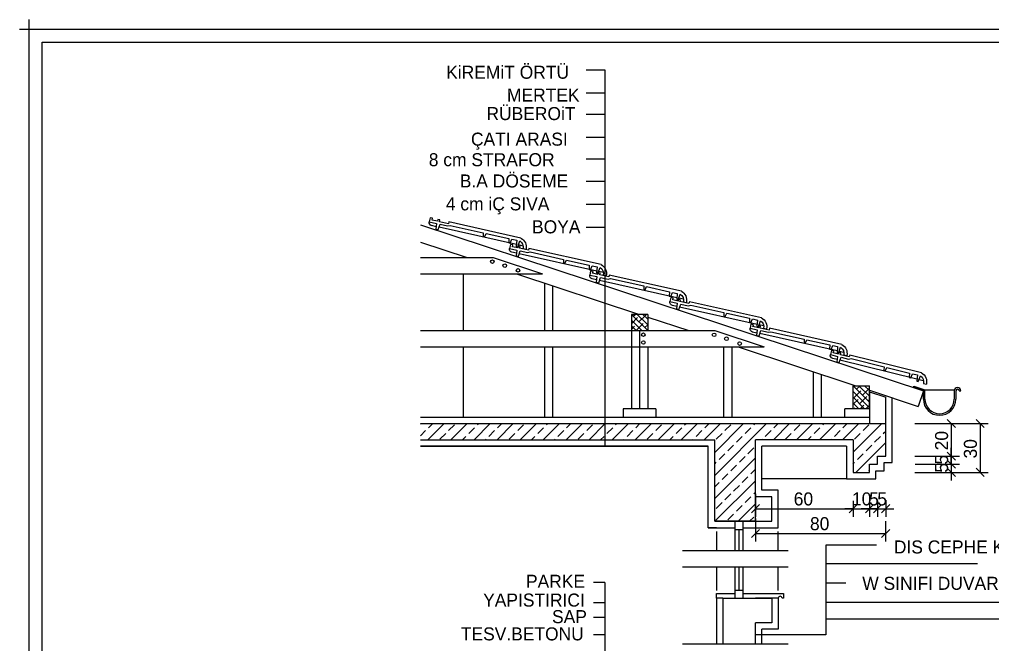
# Model space of a CAD drawing. Extents: x 3907.4 to 3911.57, y -3054.42 to -3053.7.
# Drawn here: x 3911.0988 to 3911.3976, y -3053.8883 to -3053.6965 of the extents above; entities that cross this region are included whole.
import ezdxf

# ---------------------------------------------------------------- set-up
doc = ezdxf.new("R2010")
doc.units = 0
doc.header["$LTSCALE"] = 2
doc.header["$MEASUREMENT"] = 0
doc.linetypes.add('ACAD_ISO07W100', pattern=[3.5, 0.5, -3])
doc.layers.get('0').update_dxf_attribs({"linetype": 'CONTINUOUS'})
for name, color, linetype in [('DOĞRAMA', 2, 'CONTINUOUS'), ('DUVAR', 7, 'CONTINUOUS'), ('KİREMİT', 9, 'CONTINUOUS'), ('MB', 11, 'CONTINUOUS'), ('SıVA', 6, 'CONTINUOUS'), ('TARAMA', 9, 'CONTINUOUS'), ('TEXT', 11, 'CONTINUOUS')]:
    doc.layers.add(name, color=color, linetype=linetype)
doc.styles.add('ÖLÇÜ', font='stylu.ttf', dxfattribs={"width": 0.5})

msp = doc.modelspace()

# ---------------------------------------------------------------- linework, layer by layer
at = {"color": 0, "linetype": 'ByBlock'}
for p, q in [((3911.38618, -3053.82175), (3911.38368, -3053.81925)), ((3911.39503, -3053.82175), (3911.39253, -3053.81925)), ((3911.38368, -3053.82925), (3911.38618, -3053.83175)), ((3911.38368, -3053.82925), (3911.38618, -3053.83175)), ((3911.38618, -3053.83425), (3911.38368, -3053.83175)), ((3911.38368, -3053.83175), (3911.38618, -3053.83425)), ((3911.38618, -3053.83675), (3911.38368, -3053.83425)), ((3911.39253, -3053.83425), (3911.39503, -3053.83675)), ((3911.32603, -3053.84539), (3911.32353, -3053.84789)), ((3911.35353, -3053.84789), (3911.35603, -3053.84539)), ((3911.35353, -3053.84789), (3911.35603, -3053.84539)), ((3911.36103, -3053.84539), (3911.35853, -3053.84789)), ((3911.35853, -3053.84789), (3911.36103, -3053.84539)), ((3911.36353, -3053.84539), (3911.36103, -3053.84789)), ((3911.36103, -3053.84789), (3911.36353, -3053.84539)), ((3911.36603, -3053.84539), (3911.36353, -3053.84789)), ((3911.32603, -3053.85299), (3911.32353, -3053.85549)), ((3911.36351, -3053.85549), (3911.36601, -3053.85299))]:
    msp.add_line(p, q, dxfattribs=at)
at = {"layer": 'DOĞRAMA', "color": 1}
for p, q in [((3911.31853, -3053.85949), (3911.31853, -3053.8505)), ((3911.31853, -3053.853), (3911.32103, -3053.853)), ((3911.31978, -3053.85949), (3911.31978, -3053.853)), ((3911.32103, -3053.85949), (3911.32103, -3053.8505)), ((3911.31853, -3053.87414), (3911.31853, -3053.86449)), ((3911.31978, -3053.87164), (3911.31978, -3053.86449)), ((3911.32103, -3053.87414), (3911.32103, -3053.86449)), ((3911.31853, -3053.87164), (3911.32103, -3053.87164))]:
    msp.add_line(p, q, dxfattribs=at)
at = {"layer": 'DUVAR', "color": 2}
for p, q in [((3911.22194, -3053.75953), (3911.37634, -3053.81048)), ((3911.22194, -3053.7648), (3911.23629, -3053.76953)), ((3911.22194, -3053.76953), (3911.24427, -3053.76953)), ((3911.24427, -3053.76953), (3911.25942, -3053.77453)), ((3911.24427, -3053.76953), (3911.25942, -3053.77453)), ((3911.22194, -3053.77453), (3911.25942, -3053.77453)), ((3911.25144, -3053.77453), (3911.28921, -3053.78699)), ((3911.28671, -3053.78699), (3911.28671, -3053.79199)), ((3911.29171, -3053.78699), (3911.28671, -3053.78699)), ((3911.29171, -3053.78699), (3911.29171, -3053.79199)), ((3911.29171, -3053.78699), (3911.29171, -3053.79199)), ((3911.29171, -3053.78782), (3911.30436, -3053.79199)), ((3911.22194, -3053.79199), (3911.31234, -3053.79199)), ((3911.28671, -3053.79199), (3911.28671, -3053.816)), ((3911.28671, -3053.79199), (3911.29171, -3053.79199)), ((3911.28921, -3053.79199), (3911.28921, -3053.816)), ((3911.31234, -3053.79199), (3911.32749, -3053.79699)), ((3911.31234, -3053.79199), (3911.32749, -3053.79699)), ((3911.22194, -3053.79699), (3911.32749, -3053.79699)), ((3911.29171, -3053.79699), (3911.29171, -3053.816)), ((3911.31951, -3053.79699), (3911.35561, -3053.80891)), ((3911.35478, -3053.80891), (3911.35978, -3053.80891)), ((3911.35478, -3053.816), (3911.35478, -3053.80891)), ((3911.35478, -3053.80891), (3911.35978, -3053.80891)), ((3911.35478, -3053.816), (3911.35478, -3053.80891)), ((3911.35978, -3053.816), (3911.35978, -3053.80891)), ((3911.35978, -3053.816), (3911.35978, -3053.80891)), ((3911.35978, -3053.81028), (3911.37478, -3053.81523)), ((3911.35978, -3053.81028), (3911.37478, -3053.81523)), ((3911.35978, -3053.81028), (3911.37478, -3053.81523)), ((3911.35978, -3053.81028), (3911.37478, -3053.81523)), ((3911.37634, -3053.81048), (3911.37478, -3053.81523)), ((3911.37634, -3053.81048), (3911.37478, -3053.81523)), ((3911.29421, -3053.816), (3911.28421, -3053.816)), ((3911.28421, -3053.816), (3911.28421, -3053.8185)), ((3911.29421, -3053.816), (3911.29421, -3053.8185)), ((3911.35978, -3053.816), (3911.35228, -3053.816)), ((3911.35228, -3053.8185), (3911.35228, -3053.816)), ((3911.35978, -3053.816), (3911.35228, -3053.816)), ((3911.35228, -3053.8185), (3911.35228, -3053.816))]:
    msp.add_line(p, q, dxfattribs=at)
at = {"layer": 'DUVAR'}
for p, q in [((3911.35978, -3053.81081), (3911.36478, -3053.81246)), ((3911.35978, -3053.81081), (3911.35978, -3053.8205)), ((3911.35978, -3053.81081), (3911.36478, -3053.81246)), ((3911.35978, -3053.81081), (3911.35978, -3053.8205)), ((3911.36478, -3053.8205), (3911.36478, -3053.81246)), ((3911.36478, -3053.8205), (3911.36478, -3053.81246)), ((3911.32978, -3053.843), (3911.32478, -3053.843)), ((3911.32978, -3053.8505), (3911.32978, -3053.843)), ((3911.32478, -3053.8505), (3911.32978, -3053.8505)), ((3911.31478, -3053.87414), (3911.32478, -3053.87414)), ((3911.31478, -3053.87414), (3911.31478, -3053.88809)), ((3911.32478, -3053.87414), (3911.32978, -3053.87414)), ((3911.32978, -3053.87414), (3911.32978, -3053.88164)), ((3911.32478, -3053.88809), (3911.32478, -3053.88164)), ((3911.32978, -3053.88164), (3911.32478, -3053.88164))]:
    msp.add_line(p, q, dxfattribs=at)
at = {"layer": 'DUVAR', "color": 4}
for p, q in [((3911.22194, -3053.8205), (3911.36478, -3053.8205)), ((3911.36478, -3053.8305), (3911.36478, -3053.8205)), ((3911.22194, -3053.8255), (3911.31228, -3053.8255)), ((3911.31228, -3053.8505), (3911.31228, -3053.8255)), ((3911.32478, -3053.8505), (3911.32478, -3053.8255)), ((3911.35478, -3053.8255), (3911.32478, -3053.8255)), ((3911.35478, -3053.8255), (3911.35478, -3053.8355)), ((3911.36228, -3053.833), (3911.36228, -3053.8305)), ((3911.36228, -3053.8305), (3911.36478, -3053.8305)), ((3911.35978, -3053.8355), (3911.35978, -3053.833)), ((3911.35978, -3053.833), (3911.36228, -3053.833)), ((3911.35478, -3053.8355), (3911.35978, -3053.8355)), ((3911.32478, -3053.8505), (3911.31228, -3053.8505)), ((3911.31228, -3053.8505), (3911.32478, -3053.8505))]:
    msp.add_line(p, q, dxfattribs=at)
at = {"layer": 'KİREMİT'}
for p, q in [((3911.22493, -3053.75736), (3911.22465, -3053.75861)), ((3911.22566, -3053.75752), (3911.22493, -3053.75736)), ((3911.22465, -3053.75861), (3911.22685, -3053.7591)), ((3911.22674, -3053.76008), (3911.22539, -3053.75977)), ((3911.22554, -3053.75808), (3911.22566, -3053.75752)), ((3911.22719, -3053.75844), (3911.22554, -3053.75808)), ((3911.22685, -3053.7591), (3911.22665, -3053.76083)), ((3911.22731, -3053.75789), (3911.22719, -3053.75844)), ((3911.22786, -3053.75802), (3911.22731, -3053.75789)), ((3911.22739, -3053.76099), (3911.22795, -3053.75934)), ((3911.25141, -3053.76557), (3911.22763, -3053.76027)), ((3911.22774, -3053.75857), (3911.22786, -3053.75802)), ((3911.23049, -3053.75918), (3911.22774, -3053.75857)), ((3911.22795, -3053.75934), (3911.23028, -3053.75986)), ((3911.23028, -3053.75986), (3911.23102, -3053.75968)), ((3911.23061, -3053.75863), (3911.23049, -3053.75918)), ((3911.25279, -3053.76357), (3911.23061, -3053.75863)), ((3911.23102, -3053.75968), (3911.24122, -3053.76196)), ((3911.22665, -3053.76083), (3911.22739, -3053.76099)), ((3911.24122, -3053.76196), (3911.24121, -3053.76303)), ((3911.24121, -3053.76303), (3911.24165, -3053.76313)), ((3911.24165, -3053.76313), (3911.2421, -3053.76215)), ((3911.2421, -3053.76215), (3911.24911, -3053.76371)), ((3911.24911, -3053.76371), (3911.24904, -3053.76505)), ((3911.24904, -3053.76505), (3911.24952, -3053.76515)), ((3911.24956, -3053.76552), (3911.24929, -3053.76677)), ((3911.24952, -3053.76515), (3911.25002, -3053.76392)), ((3911.2503, -3053.76568), (3911.24956, -3053.76552)), ((3911.25002, -3053.76392), (3911.25153, -3053.76425)), ((3911.25017, -3053.76623), (3911.2503, -3053.76568)), ((3911.25182, -3053.7666), (3911.25017, -3053.76623)), ((3911.25153, -3053.76425), (3911.25136, -3053.76612)), ((3911.25136, -3053.76612), (3911.2518, -3053.76622)), ((3911.2518, -3053.76622), (3911.25245, -3053.76446)), ((3911.25195, -3053.76605), (3911.25182, -3053.7666)), ((3911.2525, -3053.76617), (3911.25195, -3053.76605)), ((3911.25346, -3053.76603), (3911.25199, -3053.7657)), ((3911.25237, -3053.76672), (3911.2525, -3053.76617)), ((3911.24929, -3053.76677), (3911.25149, -3053.76726)), ((3911.25138, -3053.76823), (3911.25003, -3053.76793)), ((3911.25149, -3053.76726), (3911.25129, -3053.76898)), ((3911.25129, -3053.76898), (3911.25203, -3053.76915)), ((3911.25203, -3053.76915), (3911.25259, -3053.7675)), ((3911.27605, -3053.77373), (3911.25227, -3053.76843)), ((3911.25512, -3053.76734), (3911.25237, -3053.76672)), ((3911.25259, -3053.7675), (3911.25491, -3053.76802)), ((3911.25342, -3053.76679), (3911.25434, -3053.767)), ((3911.25491, -3053.76802), (3911.25566, -3053.76784)), ((3911.25525, -3053.76679), (3911.25512, -3053.76734)), ((3911.27743, -3053.77173), (3911.25525, -3053.76679)), ((3911.25566, -3053.76784), (3911.26586, -3053.77011)), ((3911.26586, -3053.77011), (3911.26585, -3053.77119)), ((3911.26585, -3053.77119), (3911.26629, -3053.77129)), ((3911.26629, -3053.77129), (3911.26674, -3053.77031)), ((3911.26674, -3053.77031), (3911.27374, -3053.77187)), ((3911.27374, -3053.77187), (3911.27368, -3053.7732)), ((3911.27416, -3053.77331), (3911.27466, -3053.77207)), ((3911.27466, -3053.77207), (3911.27617, -3053.77241)), ((3911.27368, -3053.7732), (3911.27416, -3053.77331)), ((3911.27418, -3053.77368), (3911.27391, -3053.77493)), ((3911.27391, -3053.77493), (3911.27611, -3053.77542)), ((3911.27492, -3053.77384), (3911.27418, -3053.77368)), ((3911.27479, -3053.77439), (3911.27492, -3053.77384)), ((3911.27644, -3053.77476), (3911.27479, -3053.77439)), ((3911.27617, -3053.77241), (3911.276, -3053.77428)), ((3911.276, -3053.77428), (3911.27644, -3053.77438)), ((3911.27644, -3053.77438), (3911.27709, -3053.77261)), ((3911.27657, -3053.77421), (3911.27644, -3053.77476)), ((3911.27712, -3053.77433), (3911.27657, -3053.77421)), ((3911.2781, -3053.77419), (3911.27663, -3053.77386)), ((3911.27699, -3053.77488), (3911.27712, -3053.77433)), ((3911.27974, -3053.7755), (3911.27699, -3053.77488)), ((3911.27806, -3053.77495), (3911.27898, -3053.77515)), ((3911.27987, -3053.77495), (3911.27974, -3053.7755)), ((3911.30205, -3053.77989), (3911.27987, -3053.77495)), ((3911.276, -3053.77639), (3911.27465, -3053.77609)), ((3911.27611, -3053.77542), (3911.27591, -3053.77715)), ((3911.27591, -3053.77715), (3911.27665, -3053.77731)), ((3911.27665, -3053.77731), (3911.27721, -3053.77566)), ((3911.30067, -3053.78189), (3911.27689, -3053.77659)), ((3911.27721, -3053.77566), (3911.27953, -3053.77618)), ((3911.27953, -3053.77618), (3911.28028, -3053.776)), ((3911.28028, -3053.776), (3911.29048, -3053.77828)), ((3911.29048, -3053.77828), (3911.29047, -3053.77935)), ((3911.29047, -3053.77935), (3911.29091, -3053.77945)), ((3911.29091, -3053.77945), (3911.29136, -3053.77847)), ((3911.29136, -3053.77847), (3911.29836, -3053.78003)), ((3911.29836, -3053.78003), (3911.2983, -3053.78136)), ((3911.2983, -3053.78136), (3911.29878, -3053.78147)), ((3911.29878, -3053.78147), (3911.29928, -3053.78024)), ((3911.29928, -3053.78024), (3911.30079, -3053.78057)), ((3911.30079, -3053.78057), (3911.30062, -3053.78244)), ((3911.30106, -3053.78254), (3911.30171, -3053.78078)), ((3911.2988, -3053.78184), (3911.29853, -3053.78309)), ((3911.29853, -3053.78309), (3911.30073, -3053.78358)), ((3911.29954, -3053.78201), (3911.2988, -3053.78184)), ((3911.30062, -3053.78456), (3911.29927, -3053.78426)), ((3911.29941, -3053.78256), (3911.29954, -3053.78201)), ((3911.30106, -3053.78292), (3911.29941, -3053.78256)), ((3911.30073, -3053.78358), (3911.30053, -3053.78531)), ((3911.30062, -3053.78244), (3911.30106, -3053.78254)), ((3911.30119, -3053.78237), (3911.30106, -3053.78292)), ((3911.30174, -3053.7825), (3911.30119, -3053.78237)), ((3911.30272, -3053.78235), (3911.30125, -3053.78202)), ((3911.30127, -3053.78547), (3911.30183, -3053.78383)), ((3911.30161, -3053.78305), (3911.30174, -3053.7825)), ((3911.30437, -3053.78366), (3911.30161, -3053.78305)), ((3911.30183, -3053.78383), (3911.30415, -3053.78434)), ((3911.30268, -3053.78311), (3911.3036, -3053.78332)), ((3911.30415, -3053.78434), (3911.3049, -3053.78416)), ((3911.30449, -3053.78311), (3911.30437, -3053.78366)), ((3911.32667, -3053.78805), (3911.30449, -3053.78311)), ((3911.3049, -3053.78416), (3911.3151, -3053.78644)), ((3911.30053, -3053.78531), (3911.30127, -3053.78547)), ((3911.32529, -3053.79006), (3911.30151, -3053.78476)), ((3911.3151, -3053.78644), (3911.31509, -3053.78751)), ((3911.31553, -3053.78761), (3911.31598, -3053.78663)), ((3911.31598, -3053.78663), (3911.32299, -3053.78819)), ((3911.31509, -3053.78751), (3911.31553, -3053.78761)), ((3911.32299, -3053.78819), (3911.32292, -3053.78953)), ((3911.32292, -3053.78953), (3911.3234, -3053.78963)), ((3911.32342, -3053.79), (3911.32315, -3053.79125)), ((3911.3234, -3053.78963), (3911.3239, -3053.7884)), ((3911.32416, -3053.79017), (3911.32342, -3053.79)), ((3911.3239, -3053.7884), (3911.32541, -3053.78873)), ((3911.32403, -3053.79072), (3911.32416, -3053.79017)), ((3911.32541, -3053.78873), (3911.32524, -3053.7906)), ((3911.32568, -3053.7907), (3911.32633, -3053.78894)), ((3911.32734, -3053.79051), (3911.32587, -3053.79018)), ((3911.32315, -3053.79125), (3911.32535, -3053.79174)), ((3911.32524, -3053.79272), (3911.32389, -3053.79242)), ((3911.32568, -3053.79109), (3911.32403, -3053.79072)), ((3911.32535, -3053.79174), (3911.32515, -3053.79347)), ((3911.32524, -3053.7906), (3911.32568, -3053.7907)), ((3911.32581, -3053.79054), (3911.32568, -3053.79109)), ((3911.32636, -3053.79066), (3911.32581, -3053.79054)), ((3911.32589, -3053.79363), (3911.32645, -3053.79199)), ((3911.34991, -3053.79822), (3911.32613, -3053.79292)), ((3911.32624, -3053.79121), (3911.32636, -3053.79066)), ((3911.32899, -3053.79182), (3911.32624, -3053.79121)), ((3911.32645, -3053.79199), (3911.32878, -3053.79251)), ((3911.3273, -3053.79127), (3911.32822, -3053.79148)), ((3911.32878, -3053.79251), (3911.32952, -3053.79233)), ((3911.32911, -3053.79127), (3911.32899, -3053.79182)), ((3911.35129, -3053.79622), (3911.32911, -3053.79127)), ((3911.32952, -3053.79233), (3911.33972, -3053.7946)), ((3911.32515, -3053.79347), (3911.32589, -3053.79363)), ((3911.33972, -3053.7946), (3911.33971, -3053.79568)), ((3911.33971, -3053.79568), (3911.34015, -3053.79577)), ((3911.34015, -3053.79577), (3911.3406, -3053.7948)), ((3911.3406, -3053.7948), (3911.34761, -3053.79636)), ((3911.34761, -3053.79636), (3911.34754, -3053.79769)), ((3911.34754, -3053.79769), (3911.34802, -3053.7978)), ((3911.34809, -3053.7981), (3911.34778, -3053.79934)), ((3911.34802, -3053.7978), (3911.34852, -3053.79656)), ((3911.34882, -3053.79828), (3911.34809, -3053.7981)), ((3911.34852, -3053.79656), (3911.35003, -3053.7969)), ((3911.34868, -3053.79883), (3911.34882, -3053.79828)), ((3911.35033, -3053.79923), (3911.34868, -3053.79883)), ((3911.35003, -3053.7969), (3911.34986, -3053.79876)), ((3911.34986, -3053.79876), (3911.3503, -3053.79886)), ((3911.3503, -3053.79886), (3911.35095, -3053.7971)), ((3911.35046, -3053.79868), (3911.35033, -3053.79923)), ((3911.35101, -3053.79882), (3911.35046, -3053.79868)), ((3911.35196, -3053.79867), (3911.35049, -3053.79835)), ((3911.35087, -3053.79937), (3911.35101, -3053.79882)), ((3911.34778, -3053.79934), (3911.34997, -3053.79988)), ((3911.34984, -3053.80085), (3911.3485, -3053.80052)), ((3911.34997, -3053.79988), (3911.34974, -3053.8016)), ((3911.34974, -3053.8016), (3911.35047, -3053.80178)), ((3911.35047, -3053.80178), (3911.35107, -3053.80015)), ((3911.37438, -3053.80692), (3911.35073, -3053.80107)), ((3911.35361, -3053.80004), (3911.35087, -3053.79937)), ((3911.35107, -3053.80015), (3911.35338, -3053.80072)), ((3911.35192, -3053.79944), (3911.35284, -3053.79964)), ((3911.35338, -3053.80072), (3911.35413, -3053.80056)), ((3911.35374, -3053.7995), (3911.35361, -3053.80004)), ((3911.37581, -3053.80495), (3911.35374, -3053.7995)), ((3911.35413, -3053.80056), (3911.36428, -3053.80307)), ((3911.36428, -3053.80307), (3911.36424, -3053.80414)), ((3911.36424, -3053.80414), (3911.36468, -3053.80425)), ((3911.36468, -3053.80425), (3911.36515, -3053.80328)), ((3911.36515, -3053.80328), (3911.37212, -3053.805)), ((3911.37212, -3053.805), (3911.37202, -3053.80634)), ((3911.3725, -3053.80645), (3911.37303, -3053.80523)), ((3911.37303, -3053.80523), (3911.37453, -3053.8056)), ((3911.37202, -3053.80634), (3911.3725, -3053.80645)), ((3911.37453, -3053.8056), (3911.37432, -3053.80746)), ((3911.37432, -3053.80746), (3911.37476, -3053.80757)), ((3911.37476, -3053.80757), (3911.37544, -3053.80583)), ((3911.37642, -3053.80742), (3911.37496, -3053.80706)), ((3911.37636, -3053.80818), (3911.37728, -3053.80841)), ((3911.37328, -3053.80947), (3911.37344, -3053.809)), ((3911.37634, -3053.81048), (3911.37328, -3053.80947)), ((3911.37344, -3053.809), (3911.37684, -3053.81012)), ((3911.37634, -3053.81298), (3911.37634, -3053.81048)), ((3911.37684, -3053.81298), (3911.37684, -3053.81012)), ((3911.37684, -3053.81012), (3911.38591, -3053.81012)), ((3911.38584, -3053.81048), (3911.38584, -3053.81298)), ((3911.38634, -3053.81048), (3911.38634, -3053.81298)), ((3911.38734, -3053.81048), (3911.38784, -3053.81048))]:
    msp.add_line(p, q, dxfattribs=at)
for centre, radius, start, end in [((3911.38684, -3053.81048), 0.001, 0, 180), ((3911.38684, -3053.81048), 0.0005, 0, 180), ((3911.38134, -3053.81298), 0.005, 180, 0), ((3911.38134, -3053.81298), 0.0045, 180, 0)]:
    msp.add_arc(centre, radius, start, end, dxfattribs=at)
at = {"layer": 'KİREMİT', "extrusion": (0, 0, -1)}
for centre, major_axis, start_param, end_param in [((3911.2256, -3053.75882), (0.000691, 0.000691), 2.575474, 4.14627), ((3911.25129, -3053.76632), (0.00155, 0.00155), -0.226426, 1.004677), ((3911.25129, -3053.76632), (0.00221, 0.00221), -0.282325, 1.004677), ((3911.25024, -3053.76698), (0.000691, 0.000691), 2.575474, 4.14627), ((3911.27592, -3053.77447), (0.00221, 0.00221), -0.282325, 1.004677), ((3911.27486, -3053.77514), (0.000691, 0.000691), 2.575474, 4.14627), ((3911.27592, -3053.77447), (0.00155, 0.00155), -0.226426, 1.004677), ((3911.30054, -3053.78263), (0.00155, 0.00155), -0.226426, 1.004677), ((3911.30054, -3053.78263), (0.00221, 0.00221), -0.282325, 1.004677), ((3911.29948, -3053.7833), (0.000691, 0.000691), 2.575474, 4.14627), ((3911.32516, -3053.7908), (0.00155, 0.00155), -0.226426, 1.004677), ((3911.32516, -3053.7908), (0.00221, 0.00221), -0.282325, 1.004677), ((3911.3241, -3053.79146), (0.000691, 0.000691), 2.575474, 4.14627), ((3911.34978, -3053.79896), (0.00221, 0.00221), -0.282325, 1.004677), ((3911.34978, -3053.79896), (0.00155, 0.00155), -0.226426, 1.004677), ((3911.34873, -3053.79957), (0.000691, 0.000691), 2.598508, 4.169304), ((3911.37424, -3053.80766), (0.00221, 0.00221), -0.259291, 1.027712), ((3911.37424, -3053.80766), (0.00155, 0.00155), -0.203392, 1.027712)]:
    msp.add_ellipse(centre, major_axis=major_axis, ratio=1, start_param=start_param, end_param=end_param, dxfattribs=at)
at = {"layer": 'MB', "color": 9}
for p, q in [((3911.23511, -3053.76953), (3911.23511, -3053.76914)), ((3911.23511, -3053.79199), (3911.23511, -3053.77453)), ((3911.26011, -3053.79199), (3911.26011, -3053.77739)), ((3911.26261, -3053.79199), (3911.26261, -3053.77822)), ((3911.23511, -3053.8185), (3911.23511, -3053.79699)), ((3911.26011, -3053.8185), (3911.26011, -3053.79699)), ((3911.26261, -3053.8185), (3911.26261, -3053.79699)), ((3911.31511, -3053.8185), (3911.31511, -3053.79699)), ((3911.31761, -3053.8185), (3911.31761, -3053.79699)), ((3911.34261, -3053.8185), (3911.34261, -3053.80462)), ((3911.34511, -3053.8185), (3911.34511, -3053.80544))]:
    msp.add_line(p, q, dxfattribs=at)
for centre in [(3911.24402, -3053.77082), (3911.24781, -3053.77203), (3911.25186, -3053.7735), (3911.29038, -3053.79323), (3911.31209, -3053.79328), (3911.29038, -3053.79563), (3911.31588, -3053.79449), (3911.31993, -3053.79596)]:
    msp.add_circle(centre, 0.000548, dxfattribs=at)
at = {"layer": 'SıVA'}
for p, q in [((3911.36678, -3053.8325), (3911.36678, -3053.81259)), ((3911.36678, -3053.8325), (3911.36678, -3053.81259)), ((3911.22194, -3053.8185), (3911.35978, -3053.8185)), ((3911.22194, -3053.8275), (3911.31028, -3053.8275)), ((3911.31028, -3053.8275), (3911.22194, -3053.8275)), ((3911.31028, -3053.8525), (3911.31028, -3053.8275)), ((3911.32678, -3053.841), (3911.32678, -3053.8275)), ((3911.35278, -3053.8275), (3911.32678, -3053.8275)), ((3911.35278, -3053.8275), (3911.35278, -3053.8375)), ((3911.36178, -3053.8375), (3911.36178, -3053.835)), ((3911.36178, -3053.835), (3911.36428, -3053.835)), ((3911.36428, -3053.835), (3911.36428, -3053.8325)), ((3911.36428, -3053.8325), (3911.36678, -3053.8325)), ((3911.35278, -3053.8375), (3911.32678, -3053.8375)), ((3911.35278, -3053.8375), (3911.36178, -3053.8375)), ((3911.33178, -3053.841), (3911.32678, -3053.841)), ((3911.33178, -3053.8525), (3911.33178, -3053.841)), ((3911.31278, -3053.8525), (3911.31028, -3053.8525)), ((3911.31028, -3053.8525), (3911.31278, -3053.8525)), ((3911.31278, -3053.8525), (3911.31853, -3053.8525)), ((3911.32103, -3053.8525), (3911.33178, -3053.8525)), ((3911.31278, -3053.85362), (3911.31278, -3053.85949)), ((3911.33178, -3053.85949), (3911.33178, -3053.85362)), ((3911.31278, -3053.86449), (3911.31278, -3053.87179)), ((3911.33178, -3053.87179), (3911.33178, -3053.86449)), ((3911.31278, -3053.87414), (3911.31278, -3053.88809)), ((3911.33178, -3053.87414), (3911.33178, -3053.88364)), ((3911.32678, -3053.88809), (3911.32678, -3053.88364)), ((3911.33178, -3053.88364), (3911.32678, -3053.88364))]:
    msp.add_line(p, q, dxfattribs=at)
at = {"layer": 'SıVA', "color": 1}
for p, q in [((3911.31278, -3053.87414), (3911.31278, -3053.87264)), ((3911.31278, -3053.87264), (3911.31853, -3053.87264)), ((3911.32103, -3053.87264), (3911.33338, -3053.87264)), ((3911.33338, -3053.87264), (3911.33338, -3053.87414)), ((3911.31478, -3053.87414), (3911.31278, -3053.87414)), ((3911.33178, -3053.87414), (3911.32478, -3053.87414)), ((3911.33338, -3053.87414), (3911.33298, -3053.87414))]:
    msp.add_line(p, q, dxfattribs=at)
msp.add_arc((3911.33238, -3053.87414), 0.0006, 0, 180, dxfattribs=at)
at = {"layer": 'TARAMA'}
for p, q in [((3911.29171, -3053.79198), (3911.28672, -3053.78699)), ((3911.28726, -3053.78754), (3911.28781, -3053.78699)), ((3911.29171, -3053.79021), (3911.28849, -3053.78699)), ((3911.28903, -3053.7893), (3911.29124, -3053.78709)), ((3911.29171, -3053.78845), (3911.29025, -3053.78699)), ((3911.28671, -3053.78986), (3911.28859, -3053.78798)), ((3911.28995, -3053.79199), (3911.28671, -3053.78875)), ((3911.28815, -3053.79196), (3911.29036, -3053.78975)), ((3911.2908, -3053.79107), (3911.29171, -3053.79016)), ((3911.29168, -3053.78842), (3911.29171, -3053.78839)), ((3911.28818, -3053.79199), (3911.28671, -3053.79052)), ((3911.28671, -3053.79162), (3911.2877, -3053.79063)), ((3911.29164, -3053.79199), (3911.29171, -3053.79193)), ((3911.35978, -3053.81391), (3911.35478, -3053.80891)), ((3911.35478, -3053.8093), (3911.35517, -3053.80891)), ((3911.35978, -3053.81391), (3911.35478, -3053.80891)), ((3911.35478, -3053.8093), (3911.35517, -3053.80891)), ((3911.35978, -3053.81568), (3911.35478, -3053.81068)), ((3911.35978, -3053.81568), (3911.35478, -3053.81068)), ((3911.35497, -3053.81264), (3911.35718, -3053.81043)), ((3911.35497, -3053.81264), (3911.35718, -3053.81043)), ((3911.35585, -3053.80999), (3911.35693, -3053.80891)), ((3911.35585, -3053.80999), (3911.35693, -3053.80891)), ((3911.35978, -3053.81214), (3911.35654, -3053.80891)), ((3911.35978, -3053.81214), (3911.35654, -3053.80891)), ((3911.35762, -3053.81176), (3911.35978, -3053.8096)), ((3911.35762, -3053.81176), (3911.35978, -3053.8096)), ((3911.35978, -3053.81038), (3911.3583, -3053.80891)), ((3911.35978, -3053.81038), (3911.3583, -3053.80891)), ((3911.3585, -3053.8091), (3911.3587, -3053.80891)), ((3911.3585, -3053.8091), (3911.3587, -3053.80891)), ((3911.35832, -3053.816), (3911.35478, -3053.81245)), ((3911.35832, -3053.816), (3911.35478, -3053.81245)), ((3911.35478, -3053.8146), (3911.35629, -3053.81308)), ((3911.35478, -3053.8146), (3911.35629, -3053.81308)), ((3911.35656, -3053.816), (3911.35478, -3053.81422)), ((3911.35656, -3053.816), (3911.35478, -3053.81422)), ((3911.35674, -3053.81441), (3911.35894, -3053.8122)), ((3911.35674, -3053.81441), (3911.35894, -3053.8122)), ((3911.35939, -3053.81352), (3911.35978, -3053.81314)), ((3911.35939, -3053.81352), (3911.35978, -3053.81314)), ((3911.35479, -3053.816), (3911.35478, -3053.81598)), ((3911.35479, -3053.816), (3911.35478, -3053.81598)), ((3911.35515, -3053.816), (3911.35541, -3053.81573)), ((3911.35515, -3053.816), (3911.35541, -3053.81573)), ((3911.35692, -3053.816), (3911.35806, -3053.81485)), ((3911.35692, -3053.816), (3911.35806, -3053.81485)), ((3911.35868, -3053.816), (3911.35978, -3053.8149)), ((3911.35868, -3053.816), (3911.35978, -3053.8149)), ((3911.22194, -3053.8207), (3911.22215, -3053.8205)), ((3911.22194, -3053.82424), (3911.2235, -3053.82268)), ((3911.22422, -3053.8255), (3911.22922, -3053.8205)), ((3911.22438, -3053.8218), (3911.22569, -3053.8205)), ((3911.23057, -3053.82268), (3911.23234, -3053.82092)), ((3911.2313, -3053.8255), (3911.2363, -3053.8205)), ((3911.23676, -3053.82357), (3911.23853, -3053.8218)), ((3911.23837, -3053.8255), (3911.24337, -3053.8205)), ((3911.23941, -3053.82092), (3911.23983, -3053.8205)), ((3911.24295, -3053.82445), (3911.24471, -3053.82268)), ((3911.24544, -3053.8255), (3911.25044, -3053.8205)), ((3911.2456, -3053.8218), (3911.2469, -3053.8205)), ((3911.25178, -3053.82268), (3911.25355, -3053.82092)), ((3911.25251, -3053.8255), (3911.25751, -3053.8205)), ((3911.25797, -3053.82357), (3911.25974, -3053.8218)), ((3911.25958, -3053.8255), (3911.26458, -3053.8205)), ((3911.26062, -3053.82092), (3911.26104, -3053.8205)), ((3911.26416, -3053.82445), (3911.26593, -3053.82268)), ((3911.26665, -3053.8255), (3911.27165, -3053.8205)), ((3911.26681, -3053.8218), (3911.26812, -3053.8205)), ((3911.273, -3053.82268), (3911.27476, -3053.82092)), ((3911.27372, -3053.8255), (3911.27858, -3053.82064)), ((3911.27858, -3053.82064), (3911.27872, -3053.8205)), ((3911.27918, -3053.82357), (3911.28095, -3053.8218)), ((3911.28079, -3053.8255), (3911.28579, -3053.8205)), ((3911.28184, -3053.82092), (3911.28226, -3053.8205)), ((3911.28537, -3053.82445), (3911.28714, -3053.82268)), ((3911.28786, -3053.8255), (3911.29286, -3053.8205)), ((3911.28802, -3053.8218), (3911.28933, -3053.8205)), ((3911.29421, -3053.82268), (3911.29598, -3053.82092)), ((3911.29493, -3053.8255), (3911.29993, -3053.8205)), ((3911.3004, -3053.82357), (3911.30217, -3053.8218)), ((3911.30201, -3053.8255), (3911.30701, -3053.8205)), ((3911.30305, -3053.82092), (3911.30347, -3053.8205)), ((3911.30658, -3053.82445), (3911.30835, -3053.82268)), ((3911.30908, -3053.8255), (3911.31408, -3053.8205)), ((3911.30924, -3053.8218), (3911.31054, -3053.8205)), ((3911.31228, -3053.82937), (3911.32115, -3053.8205)), ((3911.31228, -3053.83644), (3911.32822, -3053.8205)), ((3911.31542, -3053.82268), (3911.31719, -3053.82092)), ((3911.32161, -3053.82357), (3911.32338, -3053.8218)), ((3911.32426, -3053.82092), (3911.32468, -3053.8205)), ((3911.3278, -3053.82445), (3911.32957, -3053.82268)), ((3911.33029, -3053.8255), (3911.33529, -3053.8205)), ((3911.33045, -3053.8218), (3911.33175, -3053.8205)), ((3911.33664, -3053.82268), (3911.3384, -3053.82092)), ((3911.33736, -3053.8255), (3911.34236, -3053.8205)), ((3911.34282, -3053.82357), (3911.34459, -3053.8218)), ((3911.34443, -3053.8255), (3911.34943, -3053.8205)), ((3911.34548, -3053.82092), (3911.3459, -3053.8205)), ((3911.34901, -3053.82445), (3911.35078, -3053.82268)), ((3911.3515, -3053.8255), (3911.3565, -3053.8205)), ((3911.35166, -3053.8218), (3911.35297, -3053.8205)), ((3911.35478, -3053.82929), (3911.36357, -3053.8205)), ((3911.35785, -3053.82268), (3911.35962, -3053.82092)), ((3911.36404, -3053.82357), (3911.36478, -3053.82283)), ((3911.22792, -3053.82534), (3911.22969, -3053.82357)), ((3911.23483, -3053.8255), (3911.23587, -3053.82445)), ((3911.2419, -3053.8255), (3911.24206, -3053.82534)), ((3911.24913, -3053.82534), (3911.2509, -3053.82357)), ((3911.25604, -3053.8255), (3911.25709, -3053.82445)), ((3911.26312, -3053.8255), (3911.26327, -3053.82534)), ((3911.27035, -3053.82534), (3911.27211, -3053.82357)), ((3911.27726, -3053.8255), (3911.2783, -3053.82445)), ((3911.28433, -3053.8255), (3911.28449, -3053.82534)), ((3911.29156, -3053.82534), (3911.29333, -3053.82357)), ((3911.29847, -3053.8255), (3911.29951, -3053.82445)), ((3911.30554, -3053.8255), (3911.3057, -3053.82534)), ((3911.31277, -3053.82534), (3911.31454, -3053.82357)), ((3911.31896, -3053.82622), (3911.32073, -3053.82445)), ((3911.32675, -3053.8255), (3911.32691, -3053.82534)), ((3911.33399, -3053.82534), (3911.33575, -3053.82357)), ((3911.3409, -3053.8255), (3911.34194, -3053.82445)), ((3911.34797, -3053.8255), (3911.34813, -3053.82534)), ((3911.3552, -3053.82534), (3911.35697, -3053.82357)), ((3911.36139, -3053.82622), (3911.36315, -3053.82445)), ((3911.31631, -3053.82887), (3911.31808, -3053.8271)), ((3911.32249, -3053.82976), (3911.32426, -3053.82799)), ((3911.35565, -3053.8355), (3911.36478, -3053.82637)), ((3911.35873, -3053.82887), (3911.3605, -3053.8271)), ((3911.31228, -3053.84351), (3911.32478, -3053.83101)), ((3911.31366, -3053.83152), (3911.31542, -3053.82976)), ((3911.31984, -3053.83241), (3911.32161, -3053.83064)), ((3911.35608, -3053.83152), (3911.35785, -3053.82976)), ((3911.31228, -3053.8329), (3911.31277, -3053.83241)), ((3911.31719, -3053.83506), (3911.31896, -3053.83329)), ((3911.32338, -3053.83594), (3911.32478, -3053.83455)), ((3911.35478, -3053.83283), (3911.3552, -3053.83241)), ((3911.35962, -3053.83506), (3911.35978, -3053.8349)), ((3911.36227, -3053.83241), (3911.36228, -3053.8324)), ((3911.31236, -3053.8505), (3911.32478, -3053.83808)), ((3911.31454, -3053.83771), (3911.31631, -3053.83594)), ((3911.32073, -3053.83859), (3911.32249, -3053.83683)), ((3911.31228, -3053.83997), (3911.31366, -3053.83859)), ((3911.31808, -3053.84125), (3911.31984, -3053.83948)), ((3911.31542, -3053.8439), (3911.31719, -3053.84213)), ((3911.32161, -3053.84478), (3911.32338, -3053.84301)), ((3911.32426, -3053.84213), (3911.32478, -3053.84162)), ((3911.31277, -3053.84655), (3911.31454, -3053.84478)), ((3911.31896, -3053.84743), (3911.32073, -3053.84567)), ((3911.31943, -3053.8505), (3911.32478, -3053.84515)), ((3911.31631, -3053.85008), (3911.31808, -3053.84832)), ((3911.32297, -3053.8505), (3911.32426, -3053.8492))]:
    msp.add_line(p, q, dxfattribs=at)
at = {"layer": 'TARAMA', "color": 9}
for p, q in [((3911.37374, -3053.8205), (3911.38743, -3053.8205)), ((3911.38259, -3053.8205), (3911.39628, -3053.8205)), ((3911.38493, -3053.8205), (3911.38493, -3053.8305)), ((3911.39378, -3053.8205), (3911.39378, -3053.8355)), ((3911.38493, -3053.8305), (3911.38493, -3053.828)), ((3911.37374, -3053.8305), (3911.38743, -3053.8305)), ((3911.37374, -3053.8305), (3911.38743, -3053.8305)), ((3911.38493, -3053.8305), (3911.38493, -3053.833)), ((3911.38493, -3053.833), (3911.38493, -3053.8305)), ((3911.37379, -3053.833), (3911.38743, -3053.833)), ((3911.37379, -3053.833), (3911.38743, -3053.833)), ((3911.38493, -3053.833), (3911.38493, -3053.8355)), ((3911.38493, -3053.833), (3911.38493, -3053.8355)), ((3911.37372, -3053.8355), (3911.38743, -3053.8355)), ((3911.38251, -3053.8355), (3911.39628, -3053.8355)), ((3911.38493, -3053.8355), (3911.38493, -3053.838)), ((3911.32478, -3053.8421), (3911.32478, -3053.84914)), ((3911.36478, -3053.84401), (3911.36478, -3053.84914)), ((3911.32478, -3053.84664), (3911.35478, -3053.84664)), ((3911.35478, -3053.84664), (3911.35228, -3053.84664)), ((3911.35478, -3053.84419), (3911.35478, -3053.84914)), ((3911.35478, -3053.84419), (3911.35478, -3053.84914)), ((3911.35478, -3053.84664), (3911.35978, -3053.84664)), ((3911.35978, -3053.84664), (3911.35728, -3053.84664)), ((3911.35978, -3053.84413), (3911.35978, -3053.84914)), ((3911.35978, -3053.84413), (3911.35978, -3053.84914)), ((3911.35978, -3053.84664), (3911.36228, -3053.84664)), ((3911.35978, -3053.84664), (3911.36228, -3053.84664)), ((3911.36228, -3053.84664), (3911.35978, -3053.84664)), ((3911.36228, -3053.84419), (3911.36228, -3053.84914)), ((3911.36228, -3053.84419), (3911.36228, -3053.84914)), ((3911.36228, -3053.84664), (3911.36478, -3053.84664)), ((3911.36228, -3053.84664), (3911.36478, -3053.84664)), ((3911.36478, -3053.84664), (3911.36728, -3053.84664)), ((3911.32478, -3053.8497), (3911.32478, -3053.85674)), ((3911.36476, -3053.8505), (3911.36476, -3053.85674)), ((3911.32478, -3053.85424), (3911.36476, -3053.85424))]:
    msp.add_line(p, q, dxfattribs=at)
at = {"layer": 'TARAMA', "color": 3, "linetype": 'ACAD_ISO07W100', "ltscale": 0.5}
for p, q in [((3911.30238, -3053.85949), (3911.33484, -3053.85949)), ((3911.30238, -3053.86449), (3911.33484, -3053.86449)), ((3911.30238, -3053.88809), (3911.33484, -3053.88809))]:
    msp.add_line(p, q, dxfattribs=at)
at = {"layer": 'TEXT', "color": 30}
for p, q in [((3911.10181, -3054.05608), (3911.10181, -3053.69648)), ((3911.09881, -3053.69948), (3911.56829, -3053.69948))]:
    msp.add_line(p, q, dxfattribs=at)
at = {"layer": 'TEXT', "color": 5, "ltscale": 50}
for p, q in [((3911.10581, -3053.70348), (3911.56129, -3053.70348)), ((3911.10581, -3054.04908), (3911.10581, -3053.70348))]:
    msp.add_line(p, q, dxfattribs=at)
at = {"layer": 'TEXT', "color": 3}
for p, q in [((3911.27279, -3053.71198), (3911.27858, -3053.71198)), ((3911.27858, -3053.71198), (3911.27858, -3053.8275)), ((3911.27279, -3053.71903), (3911.27858, -3053.71903)), ((3911.27279, -3053.72554), (3911.27858, -3053.72554)), ((3911.27279, -3053.73259), (3911.27858, -3053.73259)), ((3911.27279, -3053.73924), (3911.27858, -3053.73924)), ((3911.27279, -3053.74616), (3911.27858, -3053.74616)), ((3911.27279, -3053.75321), (3911.27858, -3053.75321)), ((3911.27279, -3053.76025), (3911.27858, -3053.76025)), ((3911.36195, -3053.85788), (3911.34644, -3053.85788)), ((3911.34644, -3053.85788), (3911.34644, -3053.88534)), ((3911.39297, -3053.86354), (3911.34644, -3053.86354)), ((3911.27858, -3053.86931), (3911.27507, -3053.86931)), ((3911.27858, -3053.86931), (3911.27858, -3053.91015)), ((3911.35255, -3053.86949), (3911.34644, -3053.86949)), ((3911.27858, -3053.87559), (3911.27507, -3053.87559)), ((3911.40117, -3053.87543), (3911.34644, -3053.87543)), ((3911.27858, -3053.88006), (3911.27507, -3053.88006)), ((3911.41817, -3053.88052), (3911.34644, -3053.88052)), ((3911.27858, -3053.88535), (3911.27507, -3053.88535)), ((3911.34644, -3053.88534), (3911.32478, -3053.88534))]:
    msp.add_line(p, q, dxfattribs=at)

# ---------------------------------------------------------------- texts
at = {"layer": 'TARAMA', "style": 'ÖLÇÜ'}
for s, p in [('20', (3911.38393, -3053.82873)), ('30', (3911.39278, -3053.83123)), ('5', (3911.38393, -3053.83308)), ('5', (3911.38393, -3053.83558))]:
    msp.add_text(s, height=0.004, rotation=90, dxfattribs=at).set_placement(p)
for s, p in [('60', (3911.33654, -3053.84564)), ('10', (3911.35442, -3053.84564)), ('5', (3911.35969, -3053.84564)), ('5', (3911.36219, -3053.84564)), ('80', (3911.34153, -3053.85324))]:
    msp.add_text(s, height=0.004, dxfattribs=at).set_placement(p)
at = {"layer": 'TEXT', "color": 3, "style": 'ÖLÇÜ'}
for s, p in [('KiREMiT ÖRTÜ', (3911.22982, -3053.71468)), ('MERTEK', (3911.24849, -3053.72169)), ('RÜBEROiT', (3911.2422, -3053.72737)), ('ÇATI ARASI', (3911.23744, -3053.73522)), ('8 cm STRAFOR', (3911.22449, -3053.74152)), ('B.A DÖSEME', (3911.23401, -3053.74805)), ('4 cm iÇ SIVA', (3911.22972, -3053.75508)), ('BOYA', (3911.25619, -3053.76213)), ('DIS CEPHE KAPLAMASI', (3911.36728, -3053.86039)), ('PARKE', (3911.25433, -3053.87093)), ('W SINIFI DUVAR (19 cm )', (3911.35759, -3053.87155)), ('YAPISTIRICI', (3911.24118, -3053.87669)), ('SAP', (3911.26233, -3053.88178)), ('TESV.BETONU', (3911.23433, -3053.88707))]:
    msp.add_text(s, height=0.004, dxfattribs=at).set_placement(p)

doc.saveas('drawing.dxf')
